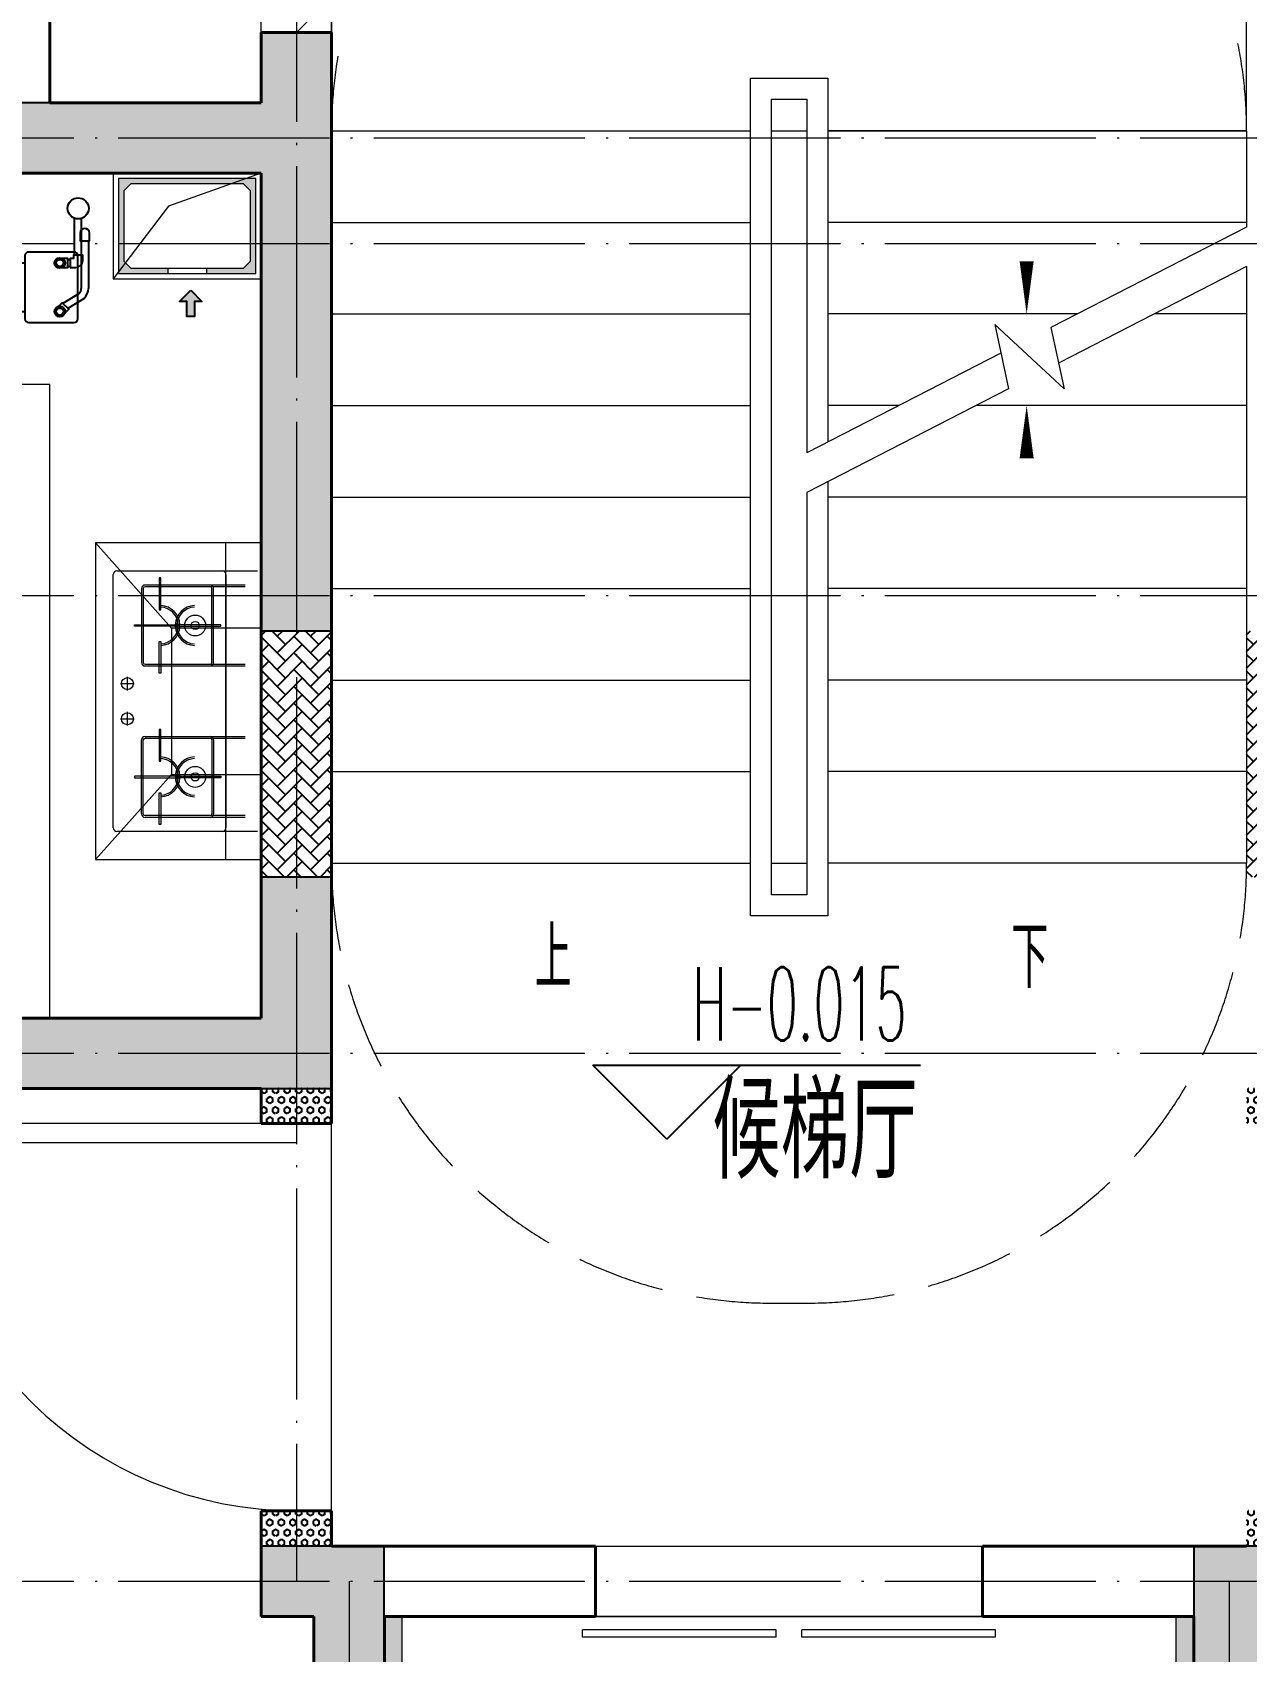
# Model space of a CAD drawing. Extents: x 27938 to 650306, y -92720 to 1524912.
# Drawn here: x 283667 to 287117, y 447732 to 452332 of the extents above; entities that cross this region are included whole.
import ezdxf

# ---------------------------------------------------------------- set-up
doc = ezdxf.new("R2010")
doc.units = 0
doc.header["$LTSCALE"] = 1000
doc.header["$MEASUREMENT"] = 0
doc.linetypes.add('DASH', pattern=[0.35, 0.25, -0.1])
doc.linetypes.add('DOTE', pattern=[2.4200000000000004, 2, -0.2, 0.02, -0.2])
for name, color, linetype in [('AH-FURNITURE', 1, 'Continuous'), ('COLUMN', 9, 'Continuous'), ('DIM_ELEV', 3, 'Continuous'), ('DIM_SYMB', 3, 'Continuous'), ('IP-bath&kitchen-JOHNSON', 4, 'Continuous'), ('PUB_TEXT', 4, 'Continuous'), ('保温', 6, 'Continuous'), ('建筑-排气道', 9, 'Continuous')]:
    doc.layers.add(name, color=color, linetype=linetype)
for name, color, linetype, lineweight in [('DOTE', 19, 'DOTE', 9), ('LVTRY', 1, 'Continuous', 13), ('PUB_HATCH', 8, 'Continuous', 9), ('STAIR', 2, 'Continuous', 18), ('WALL', 9, 'Continuous', 40), ('WINDOW', 8, 'Continuous', 15), ('填充', 251, 'Continuous', 5), ('平面-空调预留孔', 173, 'Continuous', 15), ('立面-洞口示意', 152, 'Continuous', 13)]:
    doc.layers.add(name, color=color, linetype=linetype, lineweight=lineweight)
doc.styles.add('_TCH_DIM', font='SIMPLEX.shx', dxfattribs={"width": 0.6, "oblique": 10, "bigfont": 'hztxt.shx'})
doc.styles.add('DIM_FONT', font='SIMPLEX.shx', dxfattribs={"width": 0.56})
doc.styles.get("Standard").update_dxf_attribs({"font": 'gbenor.shx', "bigfont": 'gbcbig.shx'})
pattern_1 = [(45, (-503782.4698887531, -516048.4609178798), (0, 47.41575231924514), [100.584, -33.528]), (135, (-503758.7620287531, -516024.7530578797), (3.05311331771918e-15, 47.41575231924513), [100.584, -33.528])]
pattern_2 = [(90, (-503782.4698853028, -517398.4603122922), (-16.49778, 1.010197673501861e-15), [9.525, -19.05]), (210, (-503782.4698853028, -517398.4603122922), (8.248889999999996, -14.28749658604684), [9.525, -19.05]), (150, (-503782.4698853028, -517388.9353122922), (-8.248890000000003, -14.28749658604684), [9.525, -19.05])]
pattern_3 = [(90, (-503782.4698840767, -518598.460312426), (-16.49778, 1.010197673501861e-15), [9.525, -19.05]), (210, (-503782.4698840767, -518598.460312426), (8.248889999999996, -14.28749658604684), [9.525, -19.05]), (150, (-503782.4698840767, -518588.935312426), (-8.248890000000003, -14.28749658604684), [9.525, -19.05])]

# ---------------------------------------------------------------- blocks, each defined once
blk = doc.blocks.new('rtyg7uyhg')
at = {"layer": 'LVTRY', "color": 0}
for p, q in [((193590.3031336021, 45458.1133254503), (193590.3030643982, 45069.47696181395)), ((194234.6213208837, 45488.79502889935), (193620.9849572473, 45488.79513816872)), ((194265.3030643982, 45069.47684161765), (194265.3031336021, 45458.113205254)), ((193682.3485790417, 45406.97694542356), (193887.8216881326, 45406.97690883528)), ((193896.3984467548, 45429.87059594441), (193857.5823896687, 45326.26016876537)), ((193925.7802168131, 45440.40881343969), (193940.0533153456, 45432.16822680717)), ((194111.8940335871, 45406.97686893496), (194173.2576699507, 45406.97685800815)), ((193875.2965560293, 45316.03289288385), (193945.6178257855, 45401.45376218002)), ((193620.9848935069, 45130.84059271414), (193620.9849317512, 45345.61331998683)), ((193857.5823896687, 45326.26016876537), (193875.2965560293, 45316.03289288385)), ((194009.6212953876, 45345.61325078298), (194009.6212571432, 45130.84052351015)), ((194050.5303480524, 45130.84051622554), (194050.5303862967, 45345.61324349836)), ((194234.6212953876, 45345.61321071758), (194234.6212571432, 45130.84048344476)), ((193620.9848771165, 45038.79513816872), (194234.621240753, 45038.79502889935)), ((193948.2576098526, 45069.47689807355), (193682.3485189436, 45069.47694542356)), ((194173.2576098526, 45069.47685800816), (194111.893973489, 45069.47686893508))]:
    blk.add_line(p, q, dxfattribs=at)
for centre, radius in [((193866.4394935961, 45437.65873082454), 20.45454545454545), ((193989.1667663234, 45437.6587089707), 20.45454545454545), ((194070.9849481416, 45437.65869440146), 20.45454545454545), ((193815.3030944472, 45238.22692174855), 25.56818181818182), ((194137.4621853563, 45238.2268643822), 25.56818181818182)]:
    blk.add_circle(centre, radius, dxfattribs=at)
for centre, radius, start, end in [((193620.9849517839, 45458.11331998683), 30.68181818181818, 89.99998979807194, 179.9999897972382), ((194234.6213154203, 45458.11321071746), 30.68181818181818, 359.9999897972382, 89.99998979807194), ((193682.3485681149, 45345.61330905991), 61.36363636363636, 89.99998979807194, 179.9999897972382), ((193915.5529409315, 45422.69466753349), 20.45454545454545, 59.99998980057491, 159.4623117970261), ((193929.8260394641, 45414.45408090108), 20.45454545454545, 320.5376677968172, 59.99998980057491), ((193948.2576590239, 45345.6132617099), 61.36363636363636, 359.9999897972382, 89.99998979807194), ((194111.8940226603, 45345.61323257144), 61.36363636363636, 89.99998979807194, 179.9999897972382), ((194173.2576590239, 45345.6132216445), 61.36363636363636, 359.9999897972382, 89.99998979807194), ((193682.3485298705, 45130.84058178721), 61.36363636363636, 179.9999897972382, 269.9999897980719), ((193948.2576207797, 45130.8405344372), 61.36363636363636, 269.9999897980719, 359.9999897972382), ((194111.893984416, 45130.84050529861), 61.36363636363636, 179.9999897972382, 269.9999897980719), ((194173.2576207797, 45130.84049437181), 61.36363636363636, 269.9999897980719, 359.9999897972382), ((193620.9848825799, 45069.47695635049), 30.68181818181818, 179.9999897972382, 269.9999897980719), ((194234.6212462163, 45069.47684708112), 30.68181818181818, 269.9999897980719, 359.9999897972382)]:
    blk.add_arc(centre, radius, start, end, dxfattribs=at)
at = {"layer": 'LVTRY', "color": 0, "style": 'DIM_FONT', "width": 0.8, "flags": 9}
for tag in ['XSIZE', 'YSIZE']:
    blk.add_attdef(tag, (193927.8031388824, 45487.7665121054), '', height=0.5, rotation=89.99998979807198, dxfattribs=at)
blk = doc.blocks.new('A-Kitchen-7')
at = {"layer": 'LVTRY', "color": 0}
for p, q in [((-518.6581278588565, 779.725278688129), (-7.244008776673581, 834.3051076843403)), ((-3.585880917788018, 810.5855355854728), (-515, 756.005706589378)), ((-29.12075551546877, 766.9560861630598), (-35.20590834700852, 806.4126680237241)), ((-7.244008776673581, 834.3051076843403), (-3.585880917788018, 810.5855355854728)), ((-515, 756.005706589378), (-518.6581278588565, 779.725278688129)), ((515, 756.005706589378), (-515, 756.005706589378)), ((-515, 756.005706589378), (-515, 40)), ((-485.6368437646597, 760.5342107040924), (-484.9384396369278, 756.005706589378)), ((-29.12075551543967, 766.9560861630598), (-112.0975807690556, 756.005706589378)), ((515, 780), (-5.820766091346741e-11, 780)), ((0, 756.005706589378), (-5.820766091346741e-11, 780)), ((515, 756.005706589378), (515, 780)), ((515, 40), (515, 756.005706589378)), ((-515, 40), (515, 40))]:
    blk.add_line(p, q, dxfattribs=at)
blk.add_lwpolyline([(-468.9430810984049, 40), (-468.9430810984049, 0), (468.9430810984049, 0), (468.9430810984632, 40)], close=True, dxfattribs=at)
blk = doc.blocks.new('A$C60D053AF')
at = {"layer": 'AH-FURNITURE', "color": 0}
for p, q in [((232.5000007597264, -89.99999966996256), (128.2842720070621, -89.99999966996256)), ((192.50000075961, -70.99998518347275), (327.5735938884318, -70.99998518347275)), ((192.50000075961, -90.99998518347275), (327.5735938884318, -90.99998518347275)), ((355.8578651358839, -82.71571393602062), (384.1611659948248, -129.0190147949615)), ((232.5000007597264, -109.9999996698461), (128.2842720075278, -109.9999996699626)), ((245.0000007597264, -129.4999851834727), (245.0000007597264, -122.4999996698461)), ((265.0000007597264, -129.4999851834727), (265.0000007597264, -122.4999996698461)), ((341.7157295121578, -96.85784955974668), (370.0190303710988, -143.1611504186876)), ((255.0000007597264, -280.9999851834727), (255.0000007597264, -250.9999851834727)), ((393.0000007597264, -280.9999851834727), (393.0000007597264, -250.9999851834727)), ((255.0000007597264, -280.9999851834727), (393.0000007597264, -280.9999851834727))]:
    blk.add_line(p, q, dxfattribs=at)
for points in [[(170.00000075961, -67.99998518347275, 1), (170.00000075961, -93.99998518358916), (192.50000075961, -93.99998518347275), (192.50000075961, -67.99998518347275)], [(268.0000007597264, -122.4999996698461), (268.0000007597264, -106.9999996698461, 0.4142135623724265), (248.0000007597264, -86.99999966984615), (232.5000007597264, -86.99999966984615), (232.50000075961, -112.9999996698461), (242.0000007597264, -112.9999996698461), (242.0000007597264, -122.4999996698461)], [(234.0000007597264, -250.9999851834727), (414.0000007597264, -250.9999851834727, 0.4142135623730951), (424.0000007597264, -240.9999851834727), (424.0000007597264, -110.9999851834727, 0.4142135623730951), (414.0000007597264, -100.9999851834727), (234.0000007597264, -100.9999851834727, 0.4142135623730951), (224.0000007597264, -110.9999851834727), (224.0000007597264, -240.9999851834727, 0.4142135623730951)], [(242.0000007597264, -151.9999851834727, 1), (268.0000007597264, -151.9999851834727), (268.0000007597264, -129.4999851834727), (242.0000007597264, -129.4999851834727)], [(383.8076126043452, -161.1923733388539, 1), (402.192388915224, -142.8075970279751), (386.2824863384012, -126.8976944513852), (367.8977100276388, -145.282470762264)]]:
    blk.add_lwpolyline(points, format="xyb", close=True, dxfattribs=at)
for centre, radius in [((100.0000007598428, -99.99999967066105), 30), ((255.0000007597264, -151.9999851834727), 15), ((393.0000007597264, -151.9999851834727), 15), ((255.0000007597264, -151.9999851834727), 10), ((393.0000007597264, -151.9999851834727), 10)]:
    blk.add_circle(centre, radius, dxfattribs=at)
for radius in [40, 20]:
    blk.add_arc((327.5735938884318, -110.9999851834727), radius, 45, 90, dxfattribs=at)
blk = doc.blocks.new('FRSDFDGDGDRGDR')
at = {"layer": '平面-空调预留孔', "color": 0}
for p, q in [((699612.3179923807, 775043.9561356568), (699612.3179923807, 775441.1561356868)), ((699618.9179923869, 775447.756135683), (699746.3179923192, 775447.756135683)), ((699746.3179923192, 775447.756135683), (699746.3179923192, 775355.3561357355)), ((699719.9179922946, 775342.156135743), (699719.9179922946, 775142.9561356006)), ((699726.5179923008, 775348.7561357393), (699739.7179923131, 775348.7561357393)), ((699726.5179923008, 775136.3561356043), (699739.7179923131, 775136.3561356043)), ((699746.3179923192, 775129.7561356081), (699746.3179923192, 775037.3561356605)), ((699746.3179923192, 775037.3561356605), (699618.9179923869, 775037.3561356605))]:
    blk.add_line(p, q, dxfattribs=at)
blk.add_lwpolyline([(699766.1179923377, 775166.7161355871), (699792.5179923623, 775153.5161355946), (699792.5179923623, 775057.1561356493), (699766.1179923377, 775043.9561356568), (699766.1179923377, 775017.5561356718), (699618.9179923869, 775017.5561356718, -0.4142135623730951), (699592.5179923623, 775043.9561356568), (699592.5179923623, 775441.1561356868, -0.4142135623730951), (699618.9179923869, 775467.5561356718), (699766.1179923377, 775467.5561356718), (699766.1179923377, 775441.1561356868), (699792.5179923623, 775427.9561356943), (699792.5179923623, 775331.596135749), (699766.1179923377, 775318.3961357565)], format="xyb", close=True, dxfattribs=at)
for centre, radius in [((699739.7179923131, 775331.596135749), 10.55999999400228), ((699739.7179923131, 775243.1561357992), 15.83999999100342), ((699739.7179923131, 775153.5161355946), 10.55999999400228)]:
    blk.add_circle(centre, radius, dxfattribs=at)
for centre, radius, start, end in [((699618.917992382, 775441.1561356819), 6.600000001199078, 89.99999995997936, 179.9999999533093), ((699726.5179922959, 775342.1561357381), 6.600000001199078, 89.99999995997936, 179.9999999533093), ((699739.717992318, 775355.3561357405), 6.600000001206354, 269.9999999599793, 359.9999999533093), ((699726.5179922959, 775142.9561356056), 6.600000001199078, 180.0000000400206, 270.0000000533608), ((699739.717992318, 775129.7561356032), 6.600000001206354, 4.002063966804346e-08, 90.00000005336085), ((699618.917992382, 775043.9561356618), 6.600000001199078, 180.0000000400206, 270.0000000533608)]:
    blk.add_arc(centre, radius, start, end, dxfattribs=at)
blk = doc.blocks.new('*U41')
h = blk.add_hatch(color=0)
h.set_gradient(color1=(0, 0, 255), rotation=180, tint=1)
h.paths.add_polyline_path([(3.524958103184869e-15, -2.819966482547906e-15), (-6.350000000000009, -6.349999999999992), (-6.350000000000001, -2.159000000000014), (-15, -2.158999999999999), (-14.99999999999999, 2.159000000000044), (-6.349999999999993, 2.159000000000029), (-6.349999999999985, 6.350000000000009)])
at = {"color": 0, "linetype": 'Continuous'}
blk.add_lwpolyline([(3.524958103184869e-15, -2.819966482547906e-15), (-6.350000000000009, -6.349999999999992), (-6.350000000000001, -2.159000000000014), (-15, -2.158999999999999), (-14.99999999999999, 2.159000000000044), (-6.349999999999993, 2.159000000000029), (-6.349999999999985, 6.350000000000009)], close=True, dxfattribs=at)
blk = doc.blocks.new('sgrsefv')
at = {"layer": 'PUB_HATCH'}
blk.add_hatch(color=0, dxfattribs=at).paths.add_polyline_path([(1112933.294422049, 840916.328306399), (1112933.294422049, 840646.328306399), (1113073.294422049, 840646.328306399), (1113073.294422049, 840661.328306399), (1112968.294422049, 840661.328306399), (1112948.294422049, 840681.328306399), (1112948.294422049, 840881.328306399), (1112968.294422049, 840901.328306399), (1113288.294422049, 840901.328306399), (1113308.294422049, 840881.328306399), (1113308.294422049, 840681.328306399), (1113288.294422049, 840661.328306399), (1113183.294422049, 840661.328306399), (1113183.294422049, 840646.328306399), (1113323.294422049, 840646.328306399), (1113323.294422049, 840916.328306399)])
at = {"layer": 'LVTRY', "color": 0}
for p, q in [((1113073.294422049, 840661.328306399), (1113073.294422049, 840646.328306399)), ((1113183.294422049, 840661.328306399), (1113183.294422049, 840646.328306399))]:
    blk.add_line(p, q, dxfattribs=at)
for points in [[(1112918.294422049, 840931.328306399), (1113338.294422049, 840931.328306399), (1113338.294422049, 840631.328306399), (1112918.294422049, 840631.328306399)], [(1112933.294422049, 840916.328306399), (1113323.294422049, 840916.328306399), (1113323.294422049, 840646.328306399), (1112933.294422049, 840646.328306399)], [(1113288.294422049, 840661.328306399), (1112968.294422049, 840661.328306399), (1112948.294422049, 840681.328306399), (1112948.294422049, 840881.328306399), (1112968.294422049, 840901.328306399), (1113288.294422049, 840901.328306399), (1113308.294422049, 840881.328306399), (1113308.294422049, 840681.328306399), (1113288.294422049, 840661.328306399)]]:
    blk.add_lwpolyline(points, close=True, dxfattribs=at)
at = {"layer": '立面-洞口示意', "color": 0}
blk.add_lwpolyline([(1112918.294422049, 840931.328306399), (1113181.846359163, 840837.3789231421), (1113338.294422049, 840631.328306399)], dxfattribs=at)
at = {"layer": '建筑-排气道', "color": 8, "xscale": -5, "yscale": 5, "zscale": 5, "rotation": 270}
blk.add_blockref('*U41', (1113118.391369574, 840599.0160356248), dxfattribs=at)
blk = doc.blocks.new('GDGDGDRGDG')
at = {"layer": 'IP-bath&kitchen-JOHNSON', "color": 0}
blk.add_lwpolyline([(500282.4698888286, 526348.4609182415), (500282.4698888226, 526148.460918165), (500082.4698888143, 526148.460918165)], dxfattribs=at)
at = {"layer": 'LVTRY', "color": 0}
for p, q in [((502128.2005002745, 525055.5051710735), (501912.2603992091, 525298.4609044121)), ((502382.4698858317, 525298.4609044121), (501912.2603992091, 525298.4609044121)), ((501912.2603992091, 525298.4609044121), (501912.2603992091, 524398.4609044121)), ((502282.4698858315, 524398.4609044121), (502282.4698858315, 525298.4609044121)), ((501962.4698858317, 524488.4609044121), (501962.4698858317, 525208.4609044121)), ((501972.4698858317, 525218.4609044121), (502372.4698858317, 525218.4609044122)), ((502092.7198858312, 525198.4609044123), (502092.7198858312, 525108.4609044122)), ((502097.2198858312, 525198.4609044123), (502092.7198858312, 525198.4609044123)), ((502097.2198858312, 525108.4609044122), (502097.2198858312, 525198.4609044123)), ((502282.4698858315, 525208.4609044122), (502282.4698858312, 524488.4609044121)), ((502042.4698858317, 525168.4609044122), (502042.4698858317, 524958.4609044122)), ((502047.4698858317, 525168.4609044122), (502047.4698858317, 524958.4609044122)), ((502337.4698858317, 525178.4609044123), (502052.4698858317, 525178.4609044122)), ((502337.4698858317, 525173.4609044123), (502052.4698858317, 525173.4609044122)), ((502242.4698858315, 524958.4609044122), (502242.4698858315, 525168.4609044123)), ((502247.4698858315, 524958.4609044122), (502247.4698858315, 525168.4609044123)), ((502092.7198858312, 525108.4609044122), (502097.2198858312, 525108.4609044122)), ((502022.4698858319, 525065.7109044124), (502149.9698858319, 525065.7109044124)), ((502022.4698858319, 525061.2109044124), (502022.4698858319, 525065.7109044124)), ((502149.9698858319, 525061.2109044124), (502022.4698858319, 525061.2109044124)), ((502382.4698858317, 525055.5051710735), (502128.2005002745, 525055.5051710735)), ((502128.2005002745, 525055.5051710735), (502128.2005002745, 524640.4066281962)), ((502267.4698858312, 525065.7109044124), (502139.9698858312, 525065.7109044124)), ((502139.9698858312, 525065.7109044124), (502139.9698858312, 525061.2109044124)), ((502139.9698858312, 525061.2109044124), (502267.4698858312, 525061.2109044124)), ((502149.9698858319, 525065.7109044124), (502149.9698858319, 525061.2109044124)), ((502267.4698858312, 525061.2109044124), (502267.4698858312, 525065.7109044124)), ((502282.4698858315, 524640.4066281962), (502282.4698858315, 525055.5051710735)), ((502092.7198858312, 524928.4609044121), (502092.7198858312, 525018.4609044122)), ((502092.7198858312, 525018.4609044122), (502097.2198858312, 525018.4609044122)), ((502097.2198858312, 525018.4609044122), (502097.2198858312, 524928.4609044121)), ((502052.4698858317, 524953.4609044122), (502337.4698858317, 524953.4609044122)), ((502002.4698858317, 524879.064100799), (502002.4698858317, 524917.8577080265)), ((502052.4698858317, 524948.4609044122), (502337.4698858317, 524948.4609044122)), ((502097.2198858312, 524928.4609044121), (502092.7198858312, 524928.4609044121)), ((501983.0730822186, 524898.4609044121), (502021.8666894461, 524898.4609044121)), ((502002.4698858317, 524779.064100799), (502002.4698858317, 524817.8577080265)), ((501983.0730822186, 524798.4609044121), (502021.8666894461, 524798.4609044121)), ((502092.7198858312, 524768.4609044121), (502092.7198858312, 524678.4609044121)), ((502097.2198858312, 524768.4609044121), (502092.7198858312, 524768.4609044121)), ((502097.2198858312, 524678.4609044121), (502097.2198858312, 524768.4609044121)), ((502042.4698858317, 524528.4609044121), (502042.4698858317, 524738.4609044121)), ((502047.4698858317, 524528.4609044121), (502047.4698858317, 524738.4609044121)), ((502052.4698858317, 524748.4609044121), (502337.4698858317, 524748.4609044121)), ((502052.4698858317, 524743.4609044121), (502337.4698858317, 524743.4609044121)), ((502242.4698858315, 524738.4609044121), (502242.4698858315, 524528.460904412)), ((502247.4698858315, 524738.4609044121), (502247.4698858315, 524528.460904412)), ((502092.7198858312, 524678.4609044121), (502097.2198858312, 524678.4609044121)), ((501912.2603992091, 524398.4609044121), (502128.2005002745, 524640.4066281962)), ((502149.9698858319, 524635.7109044119), (502022.4698858319, 524635.7109044119)), ((502022.4698858319, 524635.7109044119), (502022.4698858319, 524631.2109044119)), ((502022.4698858319, 524631.2109044119), (502149.9698858319, 524631.2109044119)), ((502128.2005002745, 524640.4066281962), (502382.4698858317, 524640.4066281962)), ((502139.9698858312, 524631.2109044119), (502139.9698858312, 524635.7109044119)), ((502139.9698858312, 524635.7109044119), (502267.4698858312, 524635.7109044119)), ((502267.4698858312, 524631.2109044119), (502139.9698858312, 524631.2109044119)), ((502149.9698858319, 524631.2109044119), (502149.9698858319, 524635.7109044119)), ((502267.4698858312, 524635.7109044119), (502267.4698858312, 524631.2109044119)), ((502092.7198858312, 524498.4609044121), (502092.7198858312, 524588.4609044121)), ((502092.7198858312, 524588.4609044121), (502097.2198858312, 524588.4609044121)), ((502097.2198858312, 524588.4609044121), (502097.2198858312, 524498.4609044121)), ((502337.4698858317, 524523.460904412), (502052.4698858317, 524523.4609044121)), ((502337.4698858317, 524518.460904412), (502052.4698858317, 524518.4609044121)), ((502097.2198858312, 524498.4609044121), (502092.7198858312, 524498.4609044121)), ((502372.4698858315, 524478.4609044121), (501972.4698858317, 524478.4609044121)), ((501912.2603992091, 524398.4609044121), (502382.4698858317, 524398.4609044121))]:
    blk.add_line(p, q, dxfattribs=at)
blk.add_lwpolyline([(501782.4698858307, 523948.4609176648), (501782.4698858315, 525748.4608911595), (500082.3728921729, 525748.4610990545)], dxfattribs=at)
for centre, radius in [((502194.9698858317, 525063.4609044122), 29.7), ((502194.9698858317, 525063.4609044122), 11.7), ((502002.4698858317, 524898.4609044121), 16.99680361435897), ((502002.4698858317, 524798.4609044121), 16.99680361435897), ((502194.9698858317, 524633.4609044121), 29.7), ((502194.9698858317, 524633.4609044121), 11.7)]:
    blk.add_circle(centre, radius, dxfattribs=at)
for centre, radius, start, end in [((501972.4698858317, 525208.4609044121), 10, 90, 180), ((502272.4698858315, 525208.4609044122), 10, 0, 90), ((502052.4698858317, 525168.4609044122), 10, 90, 180), ((502052.4698858317, 525168.4609044122), 5, 90, 180), ((502237.4698858315, 525168.4609044123), 10, 0, 90), ((502237.4698858315, 525168.4609044123), 5, 0, 90), ((502094.9698858315, 525063.4609044122), 56.7, 2.274239183980156, 87.72576081582116), ((502094.9698858315, 525063.4609044122), 52.2, 2.470411041434378, 87.52958895834998), ((502194.9698858317, 525063.4609044122), 56.7, 92.27423918417882, 177.7257608160198), ((502194.9698858317, 525063.4609044122), 52.2, 92.47041104165004, 177.5295889585656), ((502094.9698858315, 525063.4609044122), 56.7, 272.2742391841789, 357.7257608160198), ((502094.9698858315, 525063.4609044122), 52.2, 272.47041104165, 357.5295889585657), ((502194.9698858317, 525063.4609044122), 56.7, 182.2742391839801, 267.7257608158212), ((502194.9698858317, 525063.4609044122), 52.2, 182.4704110414343, 267.52958895835), ((502052.4698858317, 524958.4609044122), 10, 180, 270), ((502052.4698858317, 524958.4609044122), 5, 180, 270), ((502237.4698858315, 524958.4609044122), 5, 270, 0), ((502237.4698858315, 524958.4609044122), 10, 270, 0), ((502052.4698858317, 524738.4609044121), 10, 90, 180), ((502052.4698858317, 524738.4609044121), 5, 90, 180), ((502237.4698858315, 524738.4609044121), 10, 0, 90), ((502237.4698858315, 524738.4609044121), 5, 0, 90), ((502094.9698858315, 524633.4609044121), 56.7, 2.274239183980156, 87.72576081582116), ((502094.9698858315, 524633.4609044121), 52.2, 2.470411041434378, 87.52958895834998), ((502194.9698858317, 524633.4609044121), 56.7, 92.27423918417882, 177.7257608160198), ((502194.9698858317, 524633.4609044121), 52.2, 92.47041104165004, 177.5295889585656), ((502094.9698858315, 524633.4609044121), 56.7, 272.2742391841789, 357.7257608160198), ((502094.9698858315, 524633.4609044121), 52.2, 272.47041104165, 357.5295889585657), ((502194.9698858317, 524633.4609044121), 56.7, 182.2742391839801, 267.7257608158212), ((502194.9698858317, 524633.4609044121), 52.2, 182.4704110414343, 267.52958895835), ((502052.4698858317, 524528.4609044121), 10, 180, 270), ((502052.4698858317, 524528.4609044121), 5, 180, 270), ((502237.4698858315, 524528.460904412), 5, 270, 0), ((502237.4698858315, 524528.460904412), 10, 270, 0), ((501972.4698858317, 524488.4609044121), 10, 180, 270), ((502272.4698858312, 524488.4609044121), 10, 270, 0)]:
    blk.add_arc(centre, radius, start, end, dxfattribs=at)
at = {"color": 8, "xscale": -1}
for name, p in [('sgrsefv', (1615300.764307892, -314582.8679974646)), ('rtyg7uyhg', (694947.7729906696, 480759.6658345199)), ('FRSDFDGDGDRGDR', (1199874.987881154, -249369.0952173925))]:
    blk.add_blockref(name, p, dxfattribs=at)
at = {"color": 8, "rotation": 270}
blk.add_blockref('A$C60D053AF', (501962.4698858433, 526348.4603089065), dxfattribs=at)
at = {"layer": 'LVTRY', "color": 8, "extrusion": (0, 0, -1), "xscale": -0.7999999999883585, "yscale": 0.7999999999883585, "zscale": -0.7999999999883585, "rotation": 270}
blk.add_blockref('A-Kitchen-7', (-500582.4698887609, 523286.4609181132), dxfattribs=at)
blk = doc.blocks.new('FGDGDRGSDGDG')
at = {"layer": 'DOTE', "linetype": 'DOTE', "ltscale": 0.3}
for p, q in [((502482.4698907363, 529998.4609255956), (502482.4698907366, 522348.4609178717)), ((488182.4698887547, 526448.4609255956), (546982.4698887588, 526448.4609255956)), ((488182.4698887547, 526148.4609255956), (546982.4698887588, 526148.4609255956)), ((488182.4698887547, 525148.4609178718), (546982.4698887588, 525148.4609178716)), ((488182.4698887547, 523848.4609176682), (546982.4698887588, 523848.4609176688)), ((488182.4698887547, 522348.4609178717), (546982.4698887588, 522348.4609178717)), ((502632.4698907367, 522348.4609178717), (502632.4698907367, 520248.4609178249)), ((505132.4698867744, 522348.4609178717), (505132.4698867744, 520248.4609178249))]:
    blk.add_line(p, q, dxfattribs=at)
blk = doc.blocks.new('gdfgdgdgr')
at = {"layer": 'PUB_HATCH'}
for points in [[(488627.4843672633, 530413.8533123683), (489477.4843854004, 530413.8533124247), (489477.4843853971, 529113.8548433643), (489677.4843850877, 529113.8548433643), (489677.4843853366, 530813.854846489), (489477.4843856807, 530813.854846489), (489477.484386084, 530613.8533124247), (488627.4843672632, 530613.8533123472)], [(489677.3880154645, 527813.8539175214), (489677.3880154697, 528413.8545834351), (489477.3880154855, 528413.8545834351), (489477.3880154645, 528013.8539175214), (486977.390291731, 528013.8539224754), (486977.390291731, 527813.8539224755)], [(489827.3862082955, 526513.8533125934), (489477.3862075229, 526513.8530673019), (489477.3862075229, 526313.8530673019), (489627.3862082955, 526313.8533125934), (489627.3862071062, 524213.8572179268), (490027.3862071062, 524213.8572179268), (490027.3862071062, 524413.8572179268), (489827.3862072384, 524413.8572179268)], [(492127.5825683302, 526513.8533125934), (492127.5825693873, 524413.8572179268), (491927.5825695195, 524413.8572179268), (491927.5825695195, 524213.8572179268), (492327.5825695195, 524213.8572179268), (492327.5825683302, 526313.8533125934), (492477.5825691028, 526313.8530673019), (492477.5825691028, 526513.8530673019)]]:
    blk.add_hatch(color=256, dxfattribs=at).paths.add_polyline_path(points)
at = {"layer": 'COLUMN', "color": 8}
for p, q in [((489677.4843853366, 530813.854846489), (489477.4843856807, 530813.854846489)), ((489477.4843856807, 530813.854846489), (489477.484386084, 530613.8533124247)), ((489677.4843850877, 529113.8548433643), (489677.4843853366, 530813.854846489)), ((489477.484386084, 530613.8533124247), (488627.4843672632, 530613.8533123472)), ((488627.4843672633, 530413.8533123683), (489477.4843854004, 530413.8533124247)), ((489477.4843854004, 530413.8533124247), (489477.4843853971, 529113.8548433643)), ((489477.4843853971, 529113.8548433643), (489677.4843850877, 529113.8548433643)), ((489677.3880154697, 528413.8545834351), (489477.3880154855, 528413.8545834351)), ((489477.3880154855, 528413.8545834351), (489477.3880154645, 528013.8539175214)), ((489677.3880154645, 527813.8539175214), (489677.3880154697, 528413.8545834351)), ((489477.3880154645, 528013.8539175214), (486977.390291731, 528013.8539224754)), ((486977.390291731, 527813.8539224755), (489677.3880154645, 527813.8539175214)), ((489827.3862082955, 526513.8533125934), (489477.3862075229, 526513.8530673019)), ((489477.3862075229, 526513.8530673019), (489477.3862075229, 526313.8530673019)), ((489827.3862072384, 524413.8572179268), (489827.3862082955, 526513.8533125934)), ((492127.5825683302, 526513.8533125934), (492127.5825693873, 524413.8572179268)), ((492477.5825691028, 526513.8530673019), (492127.5825683302, 526513.8533125934)), ((489477.3862075229, 526313.8530673019), (489627.3862082955, 526313.8533125934)), ((489627.3862082955, 526313.8533125934), (489627.3862071062, 524213.8572179268))]:
    blk.add_line(p, q, dxfattribs=at)
blk = doc.blocks.new('A$C263B1184')
at = {"layer": '保温', "linetype": 'ByBlock', "ltscale": 10}
h = blk.add_hatch(dxfattribs=at)
h.set_pattern_fill('AR-HBONE', color=251, scale=55)
h.set_pattern_definition(pattern_1)
h.paths.add_polyline_path([(-1199.901053229521, 8299.999897828966), (-1199.901094635832, 8999.999290105829), (-1399.901078326628, 8999.999486750748), (-1399.901036920317, 8300.00009447377)])
h = blk.add_hatch(dxfattribs=at)
h.set_pattern_fill('AR-HBONE', color=251, scale=55)
h.set_pattern_definition(pattern_1)
h.paths.add_polyline_path([(1399.901053234527, 8299.999897828966), (1399.901094640838, 8999.999290105829), (1599.901078331633, 8999.999486750748), (1599.901036925323, 8300.00009447377)])
at = {"layer": '保温', "linetype": 'Continuous', "ltscale": 10}
h = blk.add_hatch(dxfattribs=at)
h.set_pattern_fill('HEX', color=251, scale=10, angle=90, style=0)
h.set_pattern_definition(pattern_2)
h.paths.add_polyline_path([(-1199.901050495275, 7599.999898202543), (-1199.901091185515, 7699.999895693327), (-1399.90107487631, 7700.000092338363), (-1399.90103418607, 7600.000094847346)])
h = blk.add_hatch(dxfattribs=at)
h.set_pattern_fill('HEX', color=251, scale=10, angle=90, style=0)
h.set_pattern_definition(pattern_2)
h.paths.add_polyline_path([(1399.901050500281, 7599.999898202543), (1399.901091190521, 7699.999895693327), (1599.901074881316, 7700.000092338363), (1599.901034191076, 7600.000094847346)])
h = blk.add_hatch(dxfattribs=at)
h.set_pattern_fill('HEX', color=251, scale=10, angle=90, style=0)
h.set_pattern_definition(pattern_3)
h.paths.add_polyline_path([(-1200.00000617106, 6399.999117761559), (-1199.901089959487, 6499.999895559682), (-1399.901073650282, 6500.000092204486), (-1399.999989861855, 6399.999314406363)])
h = blk.add_hatch(dxfattribs=at)
h.set_pattern_fill('HEX', color=251, scale=10, angle=90, style=0)
h.set_pattern_definition(pattern_3)
h.paths.add_polyline_path([(1400.000006176066, 6399.999117761559), (1399.901089964493, 6499.999895559682), (1599.901073655288, 6500.000092204486), (1599.999989866861, 6399.999314406363)])
blk = doc.blocks.new('$DORLIB2D$00000127')
at = {"color": 0}
for points in [[(-0.5333333333328483, 0.7948983154366971), (-0.5333333333328483, 0.690405644187237)], [(-0.03333333333284827, 0.7948983154366971), (-0.5333333333328483, 0.7948983154366971)], [(-0.03333333333284827, 0.7948983154366971), (-0.03333333333284827, 0.690405644187237)], [(0.5333333333328483, 0.7948983154366971), (0.03333333333284827, 0.7948983154366971)], [(0.03333333333284827, 0.7948983154366971), (0.03333333333284827, 0.690405644187237)], [(0.5333333333328483, 0.7948983154366971), (0.5333333333328483, 0.690405644187237)], [(-0.03333333333284827, 0.690405644187237), (-0.5333333333328483, 0.690405644187237)], [(0.5333333333328483, 0.690405644187237), (0.03333333333284827, 0.690405644187237)], [(0.5, 0.4999999999999858), (-0.5, 0.4999999999999858)]]:
    blk.add_lwpolyline(points, dxfattribs=at)
blk = doc.blocks.new('$DorLib2D$00000001')
for p, q in [((0.45, 0.9750000000000001), (0.5000000000000002, 0.9750000000000001)), ((0.45, 0), (0.45, 0.9750000000000001)), ((0.5, 0), (0.5, 0.9750000000000001)), ((0.5, 0), (0.45, 0))]:
    blk.add_line(p, q)
at = {"lineweight": 13}
blk.add_arc((0.475, 0), 0.975, 91.4692835813538, 180, dxfattribs=at)
blk = doc.blocks.new('$DorLib2D$00000116')
at = {"color": 0}
for p, q in [((-0.4999999999999929, 7.105427357601002e-15), (-0.146446609406766, 0.353553390593234)), ((0.5000000000000071, 7.105427357601002e-15), (0.1464466094067731, 0.353553390593234))]:
    blk.add_line(p, q, dxfattribs=at)
for centre, radius, start, end in [((-0.4999999999984652, 4.831690603168681e-13), 0.4999999999984674, 0, 45), ((0.4999999999977511, 9.059419880941277e-13), 0.4999999999976598, 135, 180)]:
    blk.add_arc(centre, radius, start, end, dxfattribs=at)

msp = doc.modelspace()

# ---------------------------------------------------------------- hatches: boundary and pattern name
at = {"layer": '填充'}
h = msp.add_hatch(dxfattribs=at)
h.set_pattern_fill('隔热材料02', color=8, scale=100, style=0)
h.set_pattern_definition([(0, (-888391.6240727637, -162806.5409451519), (0, 50), []), (0, (-888391.6240727637, -162789.8744451519), (0, 50), []), (270, (-888347.8825727637, -162781.2431951519), (50, -9.184850993605149e-15), [5.01775, -44.98225]), (270, (-888385.3413227637, -162781.2431951519), (50, -9.184850993605149e-15), [5.01775, -44.98225]), (90, (-888359.8295727636, -162815.1721951519), (-50, 3.061616997868383e-15), [5.01775, -44.98225]), (90, (-888373.3945727638, -162815.1721951519), (-50, 3.061616997868383e-15), [5.01775, -44.98225]), (180, (-888341.5998227637, -162823.2076951519), (-6.123233995736766e-15, -50), [50.02425, 0.02425]), (135, (-888355.5570727637, -162820.6989451519), (2.775557561562891e-15, 49.99987405109137), [4.268000000000001, -66.44274999999999]), (116.56505, (-888308.5750727636, -162817.680945152), (0.0001128305918363104, 49.99993342107836), [2.804999999999997, -108.9984999999999]), (116.56505, (-888358.5750727636, -162817.680945152), (0.0001128305918363104, 49.99993342107836), [2.804999999999997, -108.9984999999999]), (153.43495, (-888300.5395727636, -162823.2076951519), (-0.0001128305918057793, 49.99993342107837), [5.609999999999999, -106.1935]), (153.43495, (-888350.5395727636, -162823.2076951519), (-0.0001128305918057793, 49.99993342107837), [5.609999999999999, -106.1935]), (63.43495000000001, (-888309.8295727636, -162810.1544451519), (-0.0001128305918307593, 49.99993342107837), [26.714, -85.0895]), (63.43495000000001, (-888359.8295727636, -162810.1544451519), (-0.0001128305918307593, 49.99993342107837), [26.714, -85.0895]), (116.56505, (-888297.8825727637, -162781.2431951519), (0.0001128305918363104, 49.99993342107836), [2.804999999999997, -108.9984999999999]), (116.56505, (-888347.8825727637, -162781.2431951519), (0.0001128305918363104, 49.99993342107836), [2.804999999999997, -108.9984999999999]), (135, (-888349.1370727638, -162778.7344451519), (2.775557561562891e-15, 49.99987405109137), [4.268000000000001, -66.44274999999999]), (153.43495, (-888302.1550727637, -162775.7164451519), (-0.0001128305918057793, 49.99993342107837), [5.609999999999999, -106.1935]), (153.43495, (-888352.1550727637, -162775.7164451519), (-0.0001128305918057793, 49.99993342107837), [5.609999999999999, -106.1935]), (45, (-888384.0868227637, -162778.7344451519), (0, 49.99987405109137), [4.268000000000001, -66.44274999999999]), (63.43495000000001, (-888335.3413227637, -162781.2431951519), (-0.0001128305918307593, 49.99993342107837), [2.805, -108.9985]), (63.43495000000001, (-888385.3413227637, -162781.2431951519), (-0.0001128305918307593, 49.99993342107837), [2.805, -108.9985]), (26.56505, (-888331.0690727638, -162775.7164451519), (0.0001128305918307593, 49.99993342107837), [5.609999999999999, -106.1935]), (26.56505, (-888381.0690727638, -162775.7164451519), (0.0001128305918307593, 49.99993342107837), [5.609999999999999, -106.1935]), (116.56505, (-888323.3945727638, -162810.1544451519), (0.0001128305918363104, 49.99993342107836), [26.71399999999998, -85.08949999999992]), (116.56505, (-888373.3945727638, -162810.1544451519), (0.0001128305918363104, 49.99993342107836), [26.71399999999998, -85.08949999999992]), (45, (-888377.6668227637, -162820.6989451519), (0, 49.99987405109137), [4.268000000000001, -66.44274999999999]), (63.43495000000001, (-888324.6488227638, -162817.680945152), (-0.0001128305918307593, 49.99993342107837), [2.805, -108.9985]), (63.43495000000001, (-888374.6488227638, -162817.680945152), (-0.0001128305918307593, 49.99993342107837), [2.805, -108.9985]), (26.56505, (-888332.6845727636, -162823.2076951519), (0.0001128305918307593, 49.99993342107837), [5.609999999999999, -106.1935]), (26.56505, (-888382.6845727636, -162823.2076951519), (0.0001128305918307593, 49.99993342107837), [5.609999999999999, -106.1935])])
h.paths.add_polyline_path([(286916.773256269, 447832.0898585621), (286966.773256269, 447832.0898585605), (286966.7732562012, 445932.0898585403), (284666.7732561913, 445932.0898585583), (284666.773256165, 447832.0898585616), (284716.773256165, 447832.0898585608), (284716.7732561907, 445982.0898585554), (286916.7732562028, 445982.0898585408)])

# ---------------------------------------------------------------- linework, layer by layer
at = {"layer": 'DIM_ELEV', "color": 8}
for p, q in [((285469.2103470213, 449187.9123411215), (285259.2103470213, 449397.9123411215)), ((285259.2103470213, 449397.9123411215), (286190.0990085375, 449397.9123411215)), ((285469.2103470213, 449187.9123411215), (285679.2103470213, 449397.9123411215))]:
    msp.add_line(p, q, dxfattribs=at)
at = {"layer": 'DIM_SYMB', "color": 8}
for points in [[(285141.5787002591, 449842.0865620388, 0, 0, 0), (285141.5787002591, 452767.0865620388, 0, 0, 0), (286491.5787002591, 452767.0865620388, 0, 0, 0), (286491.5787002591, 451532.0865620388, 0, 40.00000000000001, 0), (286491.5787002591, 451682.0865620388, 0, 0, 0)], [(286491.5787002591, 449842.0865620388, 0, 0, 0), (286491.5787002591, 451272.0865620388, 0, 40.00000000000001, 0), (286491.5787002591, 451122.0865620388, 0, 0, 0)]]:
    msp.add_lwpolyline(points, format="xyseb", dxfattribs=at)
at = {"layer": 'STAIR', "color": 8}
for p, q in [((284516.5787002591, 453482.0865620388), (284516.5787002591, 452052.0865620388)), ((287116.5787002591, 452052.0865620388), (287116.5787002591, 453482.0865620388)), ((285706.5787002564, 449822.0865619659), (285706.5787002564, 452202.0865620613)), ((285706.5787002564, 452202.0865620613), (285926.5787002629, 452202.0865620613)), ((285926.5787002629, 452202.0865620613), (285926.5787002647, 451168.328393143)), ((285766.5787002629, 449882.0865619659), (285766.5787002629, 452142.0865620613)), ((285766.5787002629, 452142.0865620613), (285866.5787002629, 452142.0865620613)), ((285866.5787002629, 452142.0865620613), (285866.5787002677, 451137.5363787865)), ((284516.5787002591, 449972.0865620388), (284516.5787002591, 452052.0865620388)), ((284516.5787002591, 452052.0865620388), (285706.5787002607, 452052.0865620361)), ((284516.5787002591, 452052.0865620388), (285706.5787002607, 452052.0865620363)), ((285766.5787002591, 449972.0865620388), (285766.5787002591, 452052.0865620388)), ((285766.5787002651, 452052.0865620363), (285866.5787002677, 452052.0865620392)), ((285866.5787002591, 452052.0865620388), (285866.5787002637, 451137.5363787844)), ((287116.5787002591, 452052.0865620388), (285926.5787002647, 452052.0865620361)), ((285926.5787002647, 452052.0865620394), (287116.5787002591, 452052.0865620388)), ((287116.5787002591, 452052.0865620388), (287116.5787002564, 451779.0366779386)), ((284516.5787002591, 451792.0865620388), (285706.5787002607, 451792.0865620361)), ((287116.5787002591, 451792.0865620388), (285926.5787002647, 451792.0865620361)), ((287116.5787002564, 451779.0366779142), (286560.595567499, 451493.7060011495)), ((287116.5787002564, 451666.6367452604), (286582.415068733, 451392.5038417561)), ((287116.5787002564, 451666.6367452707), (287116.5787002591, 449972.0865620388)), ((284516.5787002591, 451532.0865620388), (285706.5787002607, 451532.0865620361)), ((286635.3822841263, 451532.0865620417), (285926.5787002647, 451532.0865620361)), ((286598.2018163989, 451319.2825095737), (286400.9542016482, 451502.147544702)), ((286400.9542016482, 451502.147544702), (286440.3165788339, 451319.5788627407)), ((286560.595567499, 451493.7060011495), (286598.2018163989, 451319.2825095737)), ((287116.5787002591, 451532.0865620388), (286854.3999775391, 451532.0865620422)), ((286418.4970776006, 451420.781022131), (285866.5787002637, 451137.5363788065)), ((286440.3165788339, 451319.5788627407), (285866.5787002637, 451025.1364461823)), ((284516.5787002591, 451272.0865620388), (285706.5787002607, 451272.0865620361)), ((286128.757423013, 451272.0865620392), (285926.5787002647, 451272.0865620361)), ((287116.5787002591, 451272.0865620388), (286347.7751163333, 451272.0865620397)), ((285926.5787002647, 451055.9284605352), (285926.5787002629, 449822.0865619659)), ((284516.5787002591, 451012.0865620388), (285706.5787002607, 451012.0865620484)), ((285866.5787002637, 451025.1364461787), (285866.5787002591, 449972.0865620388)), ((285866.5787002677, 451025.1364461808), (285866.5787002629, 449882.0865619659)), ((287116.5787002591, 451012.0865620388), (285926.5787002647, 451012.0865620361)), ((284516.5787002591, 450752.0865620388), (285706.5787002607, 450752.0865620484)), ((287116.5787002591, 450752.0865620388), (285926.5787002647, 450752.0865620361)), ((284516.5787002591, 450492.0865620388), (285706.5787002607, 450492.0865620484)), ((287116.5787002591, 450492.0865620388), (285926.5787002647, 450492.0865620361)), ((284516.5787002591, 450232.0865620388), (285706.5787002607, 450232.0865620484)), ((287116.5787002591, 450232.0865620388), (285926.5787002647, 450232.0865620361)), ((284516.5787002591, 449972.0865620388), (285706.5787002607, 449972.0865620361)), ((285766.5787002591, 449972.0865620388), (285866.5787002591, 449972.0865620388)), ((287116.5787002591, 449972.0865620388), (285926.5787002647, 449972.0865620484)), ((285866.5787002629, 449882.0865619659), (285766.5787002629, 449882.0865619659)), ((285926.5787002629, 449822.0865619659), (285706.5787002564, 449822.0865619659))]:
    msp.add_line(p, q, dxfattribs=at)
at = {"layer": 'STAIR', "color": 8, "linetype": 'DASH'}
for points in [[(284516.5787002471, 452052.0865620318, -0.4142135623699036), (285766.5787002471, 453302.0865620182), (285866.5787002591, 453302.0865620182, -0.4142135623699035), (287116.5787002591, 452052.0865620318)], [(284516.578702273, 449972.0920371565, 0.4142135623699036), (285766.578702273, 448722.0920371701), (285866.578702285, 448722.0920371701, 0.4142135623699035), (287116.578702285, 449972.0920371565)]]:
    msp.add_lwpolyline(points, format="xyb", dxfattribs=at)
at = {"layer": 'WALL', "color": 8}
for p, q in [((283716.578700208, 453482.0865641571), (283716.5787002081, 452132.0865620732)), ((284516.5787002552, 452332.0868782088), (284316.5787002497, 452332.0868782023)), ((284316.5787002497, 452332.0868782023), (284316.5787002557, 452132.0865620732)), ((284516.5787002606, 452032.0865620862), (284516.5787002552, 452332.0868782088)), ((284316.5787002557, 452132.0865620732), (283716.5787002081, 452132.0865620732)), ((284516.5787029188, 449432.0865619819), (284516.5787002606, 452032.0865621851)), ((284316.5787003604, 451932.0865620851), (283616.5787002101, 451932.0865620829)), ((284316.5787028142, 449532.0865618828), (284316.5787003604, 451932.0865620851)), ((284316.5787028142, 449532.0865618828), (282616.5787024751, 449532.0865618799)), ((284516.5787031227, 449232.0865587094), (284516.5787029188, 449432.0865619819)), ((284316.5787030282, 449332.0865618822), (282716.5787024734, 449332.0865618822)), ((284316.5787030282, 449332.0865618822), (284316.5787031307, 449232.0865585048)), ((284316.5787031307, 449232.0865585048), (284516.5787031227, 449232.0865587094)), ((284516.5787042503, 448132.0865587094), (284316.5787042554, 448132.0865585049)), ((284316.5787042554, 448132.0865585049), (284316.5787045619, 447832.0865621626)), ((284516.5787043541, 448032.0865620967), (284516.5787042503, 448132.0865587094)), ((284566.5787025018, 448032.0865620361), (284516.5787043541, 448032.0865620967)), ((285266.5787024689, 448032.0865620361), (284566.5787024704, 448032.0865620361)), ((285266.5787024689, 447832.0865620331), (285266.5787024689, 448032.0865620361)), ((287066.5787024704, 448032.0865620361), (286366.5787024689, 448032.0865620361)), ((286366.5787024689, 448032.0865620361), (286366.5787024688, 447832.0865620331)), ((287066.5787024704, 448032.0865620361), (287116.578700524, 448032.086562074)), ((284466.5787024685, 447832.0865621155), (284316.5787045619, 447832.0865621626)), ((284466.5787024685, 447832.0865621155), (284466.5787024685, 446532.0865620801)), ((284666.5787024748, 447832.0865620361), (285266.5787024689, 447832.0865620331)), ((284666.5787024748, 447832.0865620361), (284666.5787024704, 446432.0865620829)), ((286366.5787024688, 447832.0865620331), (286966.5787024753, 447832.0865620361)), ((286966.5787024753, 447832.0865620361), (286966.5787024704, 446432.0865620829))]:
    msp.add_line(p, q, dxfattribs=at)
at = {"layer": 'WINDOW'}
for p, q in [((284316.5787002508, 452332.0868782017), (284316.5787002248, 453132.0868782017)), ((284516.5787002508, 452332.0868782083), (284516.5787002248, 453132.0868782083)), ((284516.578704248, 448132.0865587061), (284516.5787031233, 449232.0865587061)), ((285266.5787024704, 448032.0865620361), (286366.5787024704, 448032.0865620361)), ((285266.5787024704, 447832.0865620361), (286366.5787024704, 447832.0865620361))]:
    msp.add_line(p, q, dxfattribs=at)
at = {"layer": '填充', "color": 8}
msp.add_lwpolyline([(286916.773256269, 447832.0898585621), (286966.773256269, 447832.0898585605), (286966.7732562012, 445932.0898585403), (284666.7732561913, 445932.0898585583), (284666.773256165, 447832.0898585616), (284716.773256165, 447832.0898585608), (284716.7732561907, 445982.0898585554), (286916.7732562028, 445982.0898585408)], close=True, dxfattribs=at)

# ---------------------------------------------------------------- block references
msp.add_blockref('FGDGDRGSDGDG', (-218065.8911862843, -74416.37435578852))
at = {"color": 8}
for name, p in [('gdfgdgdgr', (-205160.8093131861, -78481.76735938643)), ('GDGDGDRGDG', (-218065.8911862843, -74416.37435578852)), ('A$C263B1184', (285716.5787024679, 441632.0865620901))]:
    msp.add_blockref(name, p, dxfattribs=at)
at = {"layer": 'WINDOW'}
for name, p, xscale, yscale, zscale, rotation in [('$DorLib2D$00000116', (284416.5787002378, 452732.086878205), 800, -800, 800, 90.00000000186763), ('$DorLib2D$00000001', (284416.5787036857, 448682.0865586039), 1100, 1100, 1100, 90.00000005858132)]:
    msp.add_blockref(name, p, dxfattribs=dict(at, xscale=xscale, yscale=yscale, zscale=zscale, rotation=rotation))
at = {"layer": 'WINDOW', "xscale": 1100, "yscale": -200, "zscale": 1100}
msp.add_blockref('$DORLIB2D$00000127', (285816.5787024704, 447932.0865620361), dxfattribs=at)

# ---------------------------------------------------------------- texts
at = {"layer": 'DIM_ELEV', "color": 8, "style": '_TCH_DIM', "width": 0.4941176470588236}
msp.add_text('H-0.015', height=208.25, dxfattribs=at).set_placement((285541.8990085375, 449467.9823411215))
at = {"layer": 'DIM_SYMB', "color": 7, "style": '_TCH_DIM', "width": 0.6}
for s, p in [('上', (285093.8030880005, 449617.0365620388)), ('下', (286448.2710493546, 449617.0365620388))]:
    msp.add_text(s, height=175, dxfattribs=at).set_placement(p)
at = {"layer": 'PUB_TEXT', "color": 8}
msp.add_text('候梯厅', height=270.0709219858156, dxfattribs=at).set_placement((285598.3612101736, 449076.235969605))

doc.saveas('drawing.dxf')
